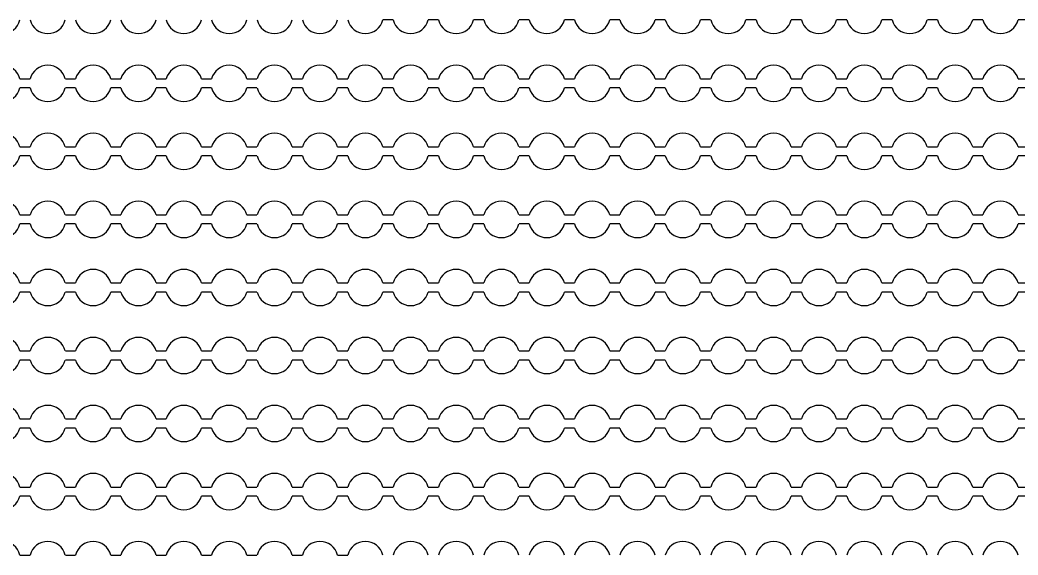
# Model space of a CAD drawing. Extents: x 4056 to 105656, y 4120 to 105720.
# Drawn here: x 33314 to 34414, y 28858 to 29448 of the extents above; entities that cross this region are included whole.
import ezdxf

# ---------------------------------------------------------------- set-up
doc = ezdxf.new("R2010")
doc.units = 13
doc.header["$MEASUREMENT"] = 0
doc.layers.add('Main Layer', color=7, linetype='Continuous', lineweight=0)

msp = doc.modelspace()

# ---------------------------------------------------------------- linework, layer by layer
for p, q in [((33725.1, 29448), (33713.9, 29448)), ((33775.1, 29448), (33763.9, 29448)), ((33825.1, 29448), (33813.9, 29448)), ((33875.1, 29448), (33863.9, 29448)), ((33925.1, 29448), (33913.9, 29448)), ((33975.1, 29448), (33963.9, 29448)), ((34025.1, 29448), (34013.9, 29448)), ((34075.1, 29448), (34063.9, 29448)), ((34125.1, 29448), (34113.9, 29448)), ((34175.1, 29448), (34163.9, 29448)), ((34225.1, 29448), (34213.9, 29448)), ((34275.1, 29448), (34263.9, 29448)), ((34325.1, 29448), (34313.9, 29448)), ((34375.1, 29448), (34363.9, 29448)), ((34425.1, 29448), (34413.9, 29448)), ((33313.9, 29383), (33325.1, 29383)), ((33363.9, 29383), (33375.1, 29383)), ((33413.9, 29383), (33425.1, 29383)), ((33463.9, 29383), (33475.1, 29383)), ((33513.9, 29383), (33525.1, 29383)), ((33563.9, 29383), (33575.1, 29383)), ((33613.9, 29383), (33625.1, 29383)), ((33663.9, 29383), (33675.1, 29383)), ((33713.9, 29383), (33725.1, 29383)), ((33763.9, 29383), (33775.1, 29383)), ((33813.9, 29383), (33825.1, 29383)), ((33863.9, 29383), (33875.1, 29383)), ((33913.9, 29383), (33925.1, 29383)), ((33963.9, 29383), (33975.1, 29383)), ((34013.9, 29383), (34025.1, 29383)), ((34063.9, 29383), (34075.1, 29383)), ((34113.9, 29383), (34125.1, 29383)), ((34163.9, 29383), (34175.1, 29383)), ((34213.9, 29383), (34225.1, 29383)), ((34263.9, 29383), (34275.1, 29383)), ((34313.9, 29383), (34325.1, 29383)), ((34363.9, 29383), (34375.1, 29383)), ((34413.9, 29383), (34425.1, 29383)), ((33325.1, 29373), (33313.9, 29373)), ((33375.1, 29373), (33363.9, 29373)), ((33425.1, 29373), (33413.9, 29373)), ((33475.1, 29373), (33463.9, 29373)), ((33525.1, 29373), (33513.9, 29373)), ((33575.1, 29373), (33563.9, 29373)), ((33625.1, 29373), (33613.9, 29373)), ((33675.1, 29373), (33663.9, 29373)), ((33725.1, 29373), (33713.9, 29373)), ((33775.1, 29373), (33763.9, 29373)), ((33825.1, 29373), (33813.9, 29373)), ((33875.1, 29373), (33863.9, 29373)), ((33925.1, 29373), (33913.9, 29373)), ((33975.1, 29373), (33963.9, 29373)), ((34025.1, 29373), (34013.9, 29373)), ((34075.1, 29373), (34063.9, 29373)), ((34125.1, 29373), (34113.9, 29373)), ((34175.1, 29373), (34163.9, 29373)), ((34225.1, 29373), (34213.9, 29373)), ((34275.1, 29373), (34263.9, 29373)), ((34325.1, 29373), (34313.9, 29373)), ((34375.1, 29373), (34363.9, 29373)), ((34425.1, 29373), (34413.9, 29373)), ((33313.9, 29308), (33325.1, 29308)), ((33363.9, 29308), (33375.1, 29308)), ((33413.9, 29308), (33425.1, 29308)), ((33463.9, 29308), (33475.1, 29308)), ((33513.9, 29308), (33525.1, 29308)), ((33563.9, 29308), (33575.1, 29308)), ((33613.9, 29308), (33625.1, 29308)), ((33663.9, 29308), (33675.1, 29308)), ((33713.9, 29308), (33725.1, 29308)), ((33763.9, 29308), (33775.1, 29308)), ((33813.9, 29308), (33825.1, 29308)), ((33863.9, 29308), (33875.1, 29308)), ((33913.9, 29308), (33925.1, 29308)), ((33963.9, 29308), (33975.1, 29308)), ((34013.9, 29308), (34025.1, 29308)), ((34063.9, 29308), (34075.1, 29308)), ((34113.9, 29308), (34125.1, 29308)), ((34163.9, 29308), (34175.1, 29308)), ((34213.9, 29308), (34225.1, 29308)), ((34263.9, 29308), (34275.1, 29308)), ((34313.9, 29308), (34325.1, 29308)), ((34363.9, 29308), (34375.1, 29308)), ((34413.9, 29308), (34425.1, 29308)), ((33325.1, 29298), (33313.9, 29298)), ((33375.1, 29298), (33363.9, 29298)), ((33425.1, 29298), (33413.9, 29298)), ((33475.1, 29298), (33463.9, 29298)), ((33525.1, 29298), (33513.9, 29298)), ((33575.1, 29298), (33563.9, 29298)), ((33625.1, 29298), (33613.9, 29298)), ((33675.1, 29298), (33663.9, 29298)), ((33725.1, 29298), (33713.9, 29298)), ((33775.1, 29298), (33763.9, 29298)), ((33825.1, 29298), (33813.9, 29298)), ((33875.1, 29298), (33863.9, 29298)), ((33925.1, 29298), (33913.9, 29298)), ((33975.1, 29298), (33963.9, 29298)), ((34025.1, 29298), (34013.9, 29298)), ((34075.1, 29298), (34063.9, 29298)), ((34125.1, 29298), (34113.9, 29298)), ((34175.1, 29298), (34163.9, 29298)), ((34225.1, 29298), (34213.9, 29298)), ((34275.1, 29298), (34263.9, 29298)), ((34325.1, 29298), (34313.9, 29298)), ((34375.1, 29298), (34363.9, 29298)), ((34425.1, 29298), (34413.9, 29298)), ((33313.9, 29233), (33325.1, 29233)), ((33363.9, 29233), (33375.1, 29233)), ((33413.9, 29233), (33425.1, 29233)), ((33463.9, 29233), (33475.1, 29233)), ((33513.9, 29233), (33525.1, 29233)), ((33563.9, 29233), (33575.1, 29233)), ((33613.9, 29233), (33625.1, 29233)), ((33663.9, 29233), (33675.1, 29233)), ((33713.9, 29233), (33725.1, 29233)), ((33763.9, 29233), (33775.1, 29233)), ((33813.9, 29233), (33825.1, 29233)), ((33863.9, 29233), (33875.1, 29233)), ((33913.9, 29233), (33925.1, 29233)), ((33963.9, 29233), (33975.1, 29233)), ((34013.9, 29233), (34025.1, 29233)), ((34063.9, 29233), (34075.1, 29233)), ((34113.9, 29233), (34125.1, 29233)), ((34163.9, 29233), (34175.1, 29233)), ((34213.9, 29233), (34225.1, 29233)), ((34263.9, 29233), (34275.1, 29233)), ((34313.9, 29233), (34325.1, 29233)), ((34363.9, 29233), (34375.1, 29233)), ((34413.9, 29233), (34425.1, 29233)), ((33325.1, 29223), (33313.9, 29223)), ((33375.1, 29223), (33363.9, 29223)), ((33425.1, 29223), (33413.9, 29223)), ((33475.1, 29223), (33463.9, 29223)), ((33525.1, 29223), (33513.9, 29223)), ((33575.1, 29223), (33563.9, 29223)), ((33625.1, 29223), (33613.9, 29223)), ((33675.1, 29223), (33663.9, 29223)), ((33725.1, 29223), (33713.9, 29223)), ((33775.1, 29223), (33763.9, 29223)), ((33825.1, 29223), (33813.9, 29223)), ((33875.1, 29223), (33863.9, 29223)), ((33925.1, 29223), (33913.9, 29223)), ((33975.1, 29223), (33963.9, 29223)), ((34025.1, 29223), (34013.9, 29223)), ((34075.1, 29223), (34063.9, 29223)), ((34125.1, 29223), (34113.9, 29223)), ((34175.1, 29223), (34163.9, 29223)), ((34225.1, 29223), (34213.9, 29223)), ((34275.1, 29223), (34263.9, 29223)), ((34325.1, 29223), (34313.9, 29223)), ((34375.1, 29223), (34363.9, 29223)), ((34425.1, 29223), (34413.9, 29223)), ((33313.9, 29158), (33325.1, 29158)), ((33363.9, 29158), (33375.1, 29158)), ((33413.9, 29158), (33425.1, 29158)), ((33463.9, 29158), (33475.1, 29158)), ((33513.9, 29158), (33525.1, 29158)), ((33563.9, 29158), (33575.1, 29158)), ((33613.9, 29158), (33625.1, 29158)), ((33663.9, 29158), (33675.1, 29158)), ((33713.9, 29158), (33725.1, 29158)), ((33763.9, 29158), (33775.1, 29158)), ((33813.9, 29158), (33825.1, 29158)), ((33863.9, 29158), (33875.1, 29158)), ((33913.9, 29158), (33925.1, 29158)), ((33963.9, 29158), (33975.1, 29158)), ((34013.9, 29158), (34025.1, 29158)), ((34063.9, 29158), (34075.1, 29158)), ((34113.9, 29158), (34125.1, 29158)), ((34163.9, 29158), (34175.1, 29158)), ((34213.9, 29158), (34225.1, 29158)), ((34263.9, 29158), (34275.1, 29158)), ((34313.9, 29158), (34325.1, 29158)), ((34363.9, 29158), (34375.1, 29158)), ((34413.9, 29158), (34425.1, 29158)), ((33325.1, 29148), (33313.9, 29148)), ((33375.1, 29148), (33363.9, 29148)), ((33425.1, 29148), (33413.9, 29148)), ((33475.1, 29148), (33463.9, 29148)), ((33525.1, 29148), (33513.9, 29148)), ((33575.1, 29148), (33563.9, 29148)), ((33625.1, 29148), (33613.9, 29148)), ((33675.1, 29148), (33663.9, 29148)), ((33725.1, 29148), (33713.9, 29148)), ((33775.1, 29148), (33763.9, 29148)), ((33825.1, 29148), (33813.9, 29148)), ((33875.1, 29148), (33863.9, 29148)), ((33925.1, 29148), (33913.9, 29148)), ((33975.1, 29148), (33963.9, 29148)), ((34025.1, 29148), (34013.9, 29148)), ((34075.1, 29148), (34063.9, 29148)), ((34125.1, 29148), (34113.9, 29148)), ((34175.1, 29148), (34163.9, 29148)), ((34225.1, 29148), (34213.9, 29148)), ((34275.1, 29148), (34263.9, 29148)), ((34325.1, 29148), (34313.9, 29148)), ((34375.1, 29148), (34363.9, 29148)), ((34425.1, 29148), (34413.9, 29148)), ((33313.9, 29083), (33325.1, 29083)), ((33363.9, 29083), (33375.1, 29083)), ((33413.9, 29083), (33425.1, 29083)), ((33463.9, 29083), (33475.1, 29083)), ((33513.9, 29083), (33525.1, 29083)), ((33563.9, 29083), (33575.1, 29083)), ((33613.9, 29083), (33625.1, 29083)), ((33663.9, 29083), (33675.1, 29083)), ((33713.9, 29083), (33725.1, 29083)), ((33763.9, 29083), (33775.1, 29083)), ((33813.9, 29083), (33825.1, 29083)), ((33863.9, 29083), (33875.1, 29083)), ((33913.9, 29083), (33925.1, 29083)), ((33963.9, 29083), (33975.1, 29083)), ((34013.9, 29083), (34025.1, 29083)), ((34063.9, 29083), (34075.1, 29083)), ((34113.9, 29083), (34125.1, 29083)), ((34163.9, 29083), (34175.1, 29083)), ((34213.9, 29083), (34225.1, 29083)), ((34263.9, 29083), (34275.1, 29083)), ((34313.9, 29083), (34325.1, 29083)), ((34363.9, 29083), (34375.1, 29083)), ((34413.9, 29083), (34425.1, 29083)), ((33325.1, 29073), (33313.9, 29073)), ((33375.1, 29073), (33363.9, 29073)), ((33425.1, 29073), (33413.9, 29073)), ((33475.1, 29073), (33463.9, 29073)), ((33525.1, 29073), (33513.9, 29073)), ((33575.1, 29073), (33563.9, 29073)), ((33625.1, 29073), (33613.9, 29073)), ((33675.1, 29073), (33663.9, 29073)), ((33725.1, 29073), (33713.9, 29073)), ((33775.1, 29073), (33763.9, 29073)), ((33825.1, 29073), (33813.9, 29073)), ((33875.1, 29073), (33863.9, 29073)), ((33925.1, 29073), (33913.9, 29073)), ((33975.1, 29073), (33963.9, 29073)), ((34025.1, 29073), (34013.9, 29073)), ((34075.1, 29073), (34063.9, 29073)), ((34125.1, 29073), (34113.9, 29073)), ((34175.1, 29073), (34163.9, 29073)), ((34225.1, 29073), (34213.9, 29073)), ((34275.1, 29073), (34263.9, 29073)), ((34325.1, 29073), (34313.9, 29073)), ((34375.1, 29073), (34363.9, 29073)), ((34425.1, 29073), (34413.9, 29073)), ((33313.9, 29008), (33325.1, 29008)), ((33363.9, 29008), (33375.1, 29008)), ((33413.9, 29008), (33425.1, 29008)), ((33463.9, 29008), (33475.1, 29008)), ((33513.9, 29008), (33525.1, 29008)), ((33563.9, 29008), (33575.1, 29008)), ((33613.9, 29008), (33625.1, 29008)), ((33663.9, 29008), (33675.1, 29008)), ((33713.9, 29008), (33725.1, 29008)), ((33763.9, 29008), (33775.1, 29008)), ((33813.9, 29008), (33825.1, 29008)), ((33863.9, 29008), (33875.1, 29008)), ((33913.9, 29008), (33925.1, 29008)), ((33963.9, 29008), (33975.1, 29008)), ((34013.9, 29008), (34025.1, 29008)), ((34063.9, 29008), (34075.1, 29008)), ((34113.9, 29008), (34125.1, 29008)), ((34163.9, 29008), (34175.1, 29008)), ((34213.9, 29008), (34225.1, 29008)), ((34263.9, 29008), (34275.1, 29008)), ((34313.9, 29008), (34325.1, 29008)), ((34363.9, 29008), (34375.1, 29008)), ((34413.9, 29008), (34425.1, 29008)), ((33325.1, 28998), (33313.9, 28998)), ((33375.1, 28998), (33363.9, 28998)), ((33425.1, 28998), (33413.9, 28998)), ((33475.1, 28998), (33463.9, 28998)), ((33525.1, 28998), (33513.9, 28998)), ((33575.1, 28998), (33563.9, 28998)), ((33625.1, 28998), (33613.9, 28998)), ((33675.1, 28998), (33663.9, 28998)), ((33725.1, 28998), (33713.9, 28998)), ((33775.1, 28998), (33763.9, 28998)), ((33825.1, 28998), (33813.9, 28998)), ((33875.1, 28998), (33863.9, 28998)), ((33925.1, 28998), (33913.9, 28998)), ((33975.1, 28998), (33963.9, 28998)), ((34025.1, 28998), (34013.9, 28998)), ((34075.1, 28998), (34063.9, 28998)), ((34125.1, 28998), (34113.9, 28998)), ((34175.1, 28998), (34163.9, 28998)), ((34225.1, 28998), (34213.9, 28998)), ((34275.1, 28998), (34263.9, 28998)), ((34325.1, 28998), (34313.9, 28998)), ((34375.1, 28998), (34363.9, 28998)), ((34425.1, 28998), (34413.9, 28998)), ((33313.9, 28933), (33325.1, 28933)), ((33363.9, 28933), (33375.1, 28933)), ((33413.9, 28933), (33425.1, 28933)), ((33463.9, 28933), (33475.1, 28933)), ((33513.9, 28933), (33525.1, 28933)), ((33563.9, 28933), (33575.1, 28933)), ((33613.9, 28933), (33625.1, 28933)), ((33663.9, 28933), (33675.1, 28933)), ((33713.9, 28933), (33725.1, 28933)), ((33763.9, 28933), (33775.1, 28933)), ((33813.9, 28933), (33825.1, 28933)), ((33863.9, 28933), (33875.1, 28933)), ((33913.9, 28933), (33925.1, 28933)), ((33963.9, 28933), (33975.1, 28933)), ((34013.9, 28933), (34025.1, 28933)), ((34063.9, 28933), (34075.1, 28933)), ((34113.9, 28933), (34125.1, 28933)), ((34163.9, 28933), (34175.1, 28933)), ((34213.9, 28933), (34225.1, 28933)), ((34263.9, 28933), (34275.1, 28933)), ((34313.9, 28933), (34325.1, 28933)), ((34363.9, 28933), (34375.1, 28933)), ((34413.9, 28933), (34425.1, 28933)), ((33325.1, 28923), (33313.9, 28923)), ((33375.1, 28923), (33363.9, 28923)), ((33425.1, 28923), (33413.9, 28923)), ((33475.1, 28923), (33463.9, 28923)), ((33525.1, 28923), (33513.9, 28923)), ((33575.1, 28923), (33563.9, 28923)), ((33625.1, 28923), (33613.9, 28923)), ((33675.1, 28923), (33663.9, 28923)), ((33725.1, 28923), (33713.9, 28923)), ((33775.1, 28923), (33763.9, 28923)), ((33825.1, 28923), (33813.9, 28923)), ((33875.1, 28923), (33863.9, 28923)), ((33925.1, 28923), (33913.9, 28923)), ((33975.1, 28923), (33963.9, 28923)), ((34025.1, 28923), (34013.9, 28923)), ((34075.1, 28923), (34063.9, 28923)), ((34125.1, 28923), (34113.9, 28923)), ((34175.1, 28923), (34163.9, 28923)), ((34225.1, 28923), (34213.9, 28923)), ((34275.1, 28923), (34263.9, 28923)), ((34325.1, 28923), (34313.9, 28923)), ((34375.1, 28923), (34363.9, 28923)), ((34425.1, 28923), (34413.9, 28923)), ((33313.9, 28858), (33325.1, 28858)), ((33363.9, 28858), (33375.1, 28858)), ((33413.9, 28858), (33425.1, 28858)), ((33463.9, 28858), (33475.1, 28858)), ((33513.9, 28858), (33525.1, 28858)), ((33563.9, 28858), (33575.1, 28858)), ((33613.9, 28858), (33625.1, 28858)), ((33663.9, 28858), (33675.1, 28858))]:
    msp.add_line(p, q)
for centre, start, end in [((33294.5, 29453), 194.4775, 345.5225), ((33344.5, 29453), 194.4775, 345.5225), ((33394.5, 29453), 194.4775, 345.5225), ((33444.5, 29453), 194.4775, 345.5225), ((33494.5, 29453), 194.4775, 345.5225), ((33544.5, 29453), 194.4775, 345.5225), ((33594.5, 29453), 194.4775, 345.5225), ((33644.5, 29453), 194.4775, 345.5225), ((33694.5, 29453), 194.4775, 345.5225), ((33744.5, 29453), 194.4775, 345.5225), ((33794.5, 29453), 194.4775, 345.5225), ((33844.5, 29453), 194.4775, 345.5225), ((33894.5, 29453), 194.4775, 345.5225), ((33944.5, 29453), 194.4775, 345.5225), ((33994.5, 29453), 194.4775, 345.5225), ((34044.5, 29453), 194.4775, 345.5225), ((34094.5, 29453), 194.4775, 345.5225), ((34144.5, 29453), 194.4775, 345.5225), ((34194.5, 29453), 194.4775, 345.5225), ((34244.5, 29453), 194.4775, 345.5225), ((34294.5, 29453), 194.4775, 345.5225), ((34344.5, 29453), 194.4775, 345.5225), ((34394.5, 29453), 194.4775, 345.5225), ((33294.5, 29378), 14.4775, 165.5225), ((33344.5, 29378), 14.4775, 165.5225), ((33394.5, 29378), 14.4775, 165.5225), ((33444.5, 29378), 14.4775, 165.5225), ((33494.5, 29378), 14.4775, 165.5225), ((33544.5, 29378), 14.4775, 165.5225), ((33594.5, 29378), 14.4775, 165.5225), ((33644.5, 29378), 14.4775, 165.5225), ((33694.5, 29378), 14.4775, 165.5225), ((33744.5, 29378), 14.4775, 165.5225), ((33794.5, 29378), 14.4775, 165.5225), ((33844.5, 29378), 14.4775, 165.5225), ((33894.5, 29378), 14.4775, 165.5225), ((33944.5, 29378), 14.4775, 165.5225), ((33994.5, 29378), 14.4775, 165.5225), ((34044.5, 29378), 14.4775, 165.5225), ((34094.5, 29378), 14.4775, 165.5225), ((34144.5, 29378), 14.4775, 165.5225), ((34194.5, 29378), 14.4775, 165.5225), ((34244.5, 29378), 14.4775, 165.5225), ((34294.5, 29378), 14.4775, 165.5225), ((34344.5, 29378), 14.4775, 165.5225), ((34394.5, 29378), 14.4775, 165.5225), ((33294.5, 29378), 194.4775, 345.5225), ((33344.5, 29378), 194.4775, 345.5225), ((33394.5, 29378), 194.4775, 345.5225), ((33444.5, 29378), 194.4775, 345.5225), ((33494.5, 29378), 194.4775, 345.5225), ((33544.5, 29378), 194.4775, 345.5225), ((33594.5, 29378), 194.4775, 345.5225), ((33644.5, 29378), 194.4775, 345.5225), ((33694.5, 29378), 194.4775, 345.5225), ((33744.5, 29378), 194.4775, 345.5225), ((33794.5, 29378), 194.4775, 345.5225), ((33844.5, 29378), 194.4775, 345.5225), ((33894.5, 29378), 194.4775, 345.5225), ((33944.5, 29378), 194.4775, 345.5225), ((33994.5, 29378), 194.4775, 345.5225), ((34044.5, 29378), 194.4775, 345.5225), ((34094.5, 29378), 194.4775, 345.5225), ((34144.5, 29378), 194.4775, 345.5225), ((34194.5, 29378), 194.4775, 345.5225), ((34244.5, 29378), 194.4775, 345.5225), ((34294.5, 29378), 194.4775, 345.5225), ((34344.5, 29378), 194.4775, 345.5225), ((34394.5, 29378), 194.4775, 345.5225), ((33294.5, 29303), 14.4775, 165.5225), ((33344.5, 29303), 14.4775, 165.5225), ((33394.5, 29303), 14.4775, 165.5225), ((33444.5, 29303), 14.4775, 165.5225), ((33494.5, 29303), 14.4775, 165.5225), ((33544.5, 29303), 14.4775, 165.5225), ((33594.5, 29303), 14.4775, 165.5225), ((33644.5, 29303), 14.4775, 165.5225), ((33694.5, 29303), 14.4775, 165.5225), ((33744.5, 29303), 14.4775, 165.5225), ((33794.5, 29303), 14.4775, 165.5225), ((33844.5, 29303), 14.4775, 165.5225), ((33894.5, 29303), 14.4775, 165.5225), ((33944.5, 29303), 14.4775, 165.5225), ((33994.5, 29303), 14.4775, 165.5225), ((34044.5, 29303), 14.4775, 165.5225), ((34094.5, 29303), 14.4775, 165.5225), ((34144.5, 29303), 14.4775, 165.5225), ((34194.5, 29303), 14.4775, 165.5225), ((34244.5, 29303), 14.4775, 165.5225), ((34294.5, 29303), 14.4775, 165.5225), ((34344.5, 29303), 14.4775, 165.5225), ((34394.5, 29303), 14.4775, 165.5225), ((33294.5, 29303), 194.4775, 345.5225), ((33344.5, 29303), 194.4775, 345.5225), ((33394.5, 29303), 194.4775, 345.5225), ((33444.5, 29303), 194.4775, 345.5225), ((33494.5, 29303), 194.4775, 345.5225), ((33544.5, 29303), 194.4775, 345.5225), ((33594.5, 29303), 194.4775, 345.5225), ((33644.5, 29303), 194.4775, 345.5225), ((33694.5, 29303), 194.4775, 345.5225), ((33744.5, 29303), 194.4775, 345.5225), ((33794.5, 29303), 194.4775, 345.5225), ((33844.5, 29303), 194.4775, 345.5225), ((33894.5, 29303), 194.4775, 345.5225), ((33944.5, 29303), 194.4775, 345.5225), ((33994.5, 29303), 194.4775, 345.5225), ((34044.5, 29303), 194.4775, 345.5225), ((34094.5, 29303), 194.4775, 345.5225), ((34144.5, 29303), 194.4775, 345.5225), ((34194.5, 29303), 194.4775, 345.5225), ((34244.5, 29303), 194.4775, 345.5225), ((34294.5, 29303), 194.4775, 345.5225), ((34344.5, 29303), 194.4775, 345.5225), ((34394.5, 29303), 194.4775, 345.5225), ((33294.5, 29228), 14.4775, 165.5225), ((33344.5, 29228), 14.4775, 165.5225), ((33394.5, 29228), 14.4775, 165.5225), ((33444.5, 29228), 14.4775, 165.5225), ((33494.5, 29228), 14.4775, 165.5225), ((33544.5, 29228), 14.4775, 165.5225), ((33594.5, 29228), 14.4775, 165.5225), ((33644.5, 29228), 14.4775, 165.5225), ((33694.5, 29228), 14.4775, 165.5225), ((33744.5, 29228), 14.4775, 165.5225), ((33794.5, 29228), 14.4775, 165.5225), ((33844.5, 29228), 14.4775, 165.5225), ((33894.5, 29228), 14.4775, 165.5225), ((33944.5, 29228), 14.4775, 165.5225), ((33994.5, 29228), 14.4775, 165.5225), ((34044.5, 29228), 14.4775, 165.5225), ((34094.5, 29228), 14.4775, 165.5225), ((34144.5, 29228), 14.4775, 165.5225), ((34194.5, 29228), 14.4775, 165.5225), ((34244.5, 29228), 14.4775, 165.5225), ((34294.5, 29228), 14.4775, 165.5225), ((34344.5, 29228), 14.4775, 165.5225), ((34394.5, 29228), 14.4775, 165.5225), ((33294.5, 29228), 194.4775, 345.5225), ((33344.5, 29228), 194.4775, 345.5225), ((33394.5, 29228), 194.4775, 345.5225), ((33444.5, 29228), 194.4775, 345.5225), ((33494.5, 29228), 194.4775, 345.5225), ((33544.5, 29228), 194.4775, 345.5225), ((33594.5, 29228), 194.4775, 345.5225), ((33644.5, 29228), 194.4775, 345.5225), ((33694.5, 29228), 194.4775, 345.5225), ((33744.5, 29228), 194.4775, 345.5225), ((33794.5, 29228), 194.4775, 345.5225), ((33844.5, 29228), 194.4775, 345.5225), ((33894.5, 29228), 194.4775, 345.5225), ((33944.5, 29228), 194.4775, 345.5225), ((33994.5, 29228), 194.4775, 345.5225), ((34044.5, 29228), 194.4775, 345.5225), ((34094.5, 29228), 194.4775, 345.5225), ((34144.5, 29228), 194.4775, 345.5225), ((34194.5, 29228), 194.4775, 345.5225), ((34244.5, 29228), 194.4775, 345.5225), ((34294.5, 29228), 194.4775, 345.5225), ((34344.5, 29228), 194.4775, 345.5225), ((34394.5, 29228), 194.4775, 345.5225), ((33294.5, 29153), 14.4775, 165.5225), ((33344.5, 29153), 14.4775, 165.5225), ((33394.5, 29153), 14.4775, 165.5225), ((33444.5, 29153), 14.4775, 165.5225), ((33494.5, 29153), 14.4775, 165.5225), ((33544.5, 29153), 14.4775, 165.5225), ((33594.5, 29153), 14.4775, 165.5225), ((33644.5, 29153), 14.4775, 165.5225), ((33694.5, 29153), 14.4775, 165.5225), ((33744.5, 29153), 14.4775, 165.5225), ((33794.5, 29153), 14.4775, 165.5225), ((33844.5, 29153), 14.4775, 165.5225), ((33894.5, 29153), 14.4775, 165.5225), ((33944.5, 29153), 14.4775, 165.5225), ((33994.5, 29153), 14.4775, 165.5225), ((34044.5, 29153), 14.4775, 165.5225), ((34094.5, 29153), 14.4775, 165.5225), ((34144.5, 29153), 14.4775, 165.5225), ((34194.5, 29153), 14.4775, 165.5225), ((34244.5, 29153), 14.4775, 165.5225), ((34294.5, 29153), 14.4775, 165.5225), ((34344.5, 29153), 14.4775, 165.5225), ((34394.5, 29153), 14.4775, 165.5225), ((33294.5, 29153), 194.4775, 345.5225), ((33344.5, 29153), 194.4775, 345.5225), ((33394.5, 29153), 194.4775, 345.5225), ((33444.5, 29153), 194.4775, 345.5225), ((33494.5, 29153), 194.4775, 345.5225), ((33544.5, 29153), 194.4775, 345.5225), ((33594.5, 29153), 194.4775, 345.5225), ((33644.5, 29153), 194.4775, 345.5225), ((33694.5, 29153), 194.4775, 345.5225), ((33744.5, 29153), 194.4775, 345.5225), ((33794.5, 29153), 194.4775, 345.5225), ((33844.5, 29153), 194.4775, 345.5225), ((33894.5, 29153), 194.4775, 345.5225), ((33944.5, 29153), 194.4775, 345.5225), ((33994.5, 29153), 194.4775, 345.5225), ((34044.5, 29153), 194.4775, 345.5225), ((34094.5, 29153), 194.4775, 345.5225), ((34144.5, 29153), 194.4775, 345.5225), ((34194.5, 29153), 194.4775, 345.5225), ((34244.5, 29153), 194.4775, 345.5225), ((34294.5, 29153), 194.4775, 345.5225), ((34344.5, 29153), 194.4775, 345.5225), ((34394.5, 29153), 194.4775, 345.5225), ((33294.5, 29078), 14.4775, 165.5225), ((33344.5, 29078), 14.4775, 165.5225), ((33394.5, 29078), 14.4775, 165.5225), ((33444.5, 29078), 14.4775, 165.5225), ((33494.5, 29078), 14.4775, 165.5225), ((33544.5, 29078), 14.4775, 165.5225), ((33594.5, 29078), 14.4775, 165.5225), ((33644.5, 29078), 14.4775, 165.5225), ((33694.5, 29078), 14.4775, 165.5225), ((33744.5, 29078), 14.4775, 165.5225), ((33794.5, 29078), 14.4775, 165.5225), ((33844.5, 29078), 14.4775, 165.5225), ((33894.5, 29078), 14.4775, 165.5225), ((33944.5, 29078), 14.4775, 165.5225), ((33994.5, 29078), 14.4775, 165.5225), ((34044.5, 29078), 14.4775, 165.5225), ((34094.5, 29078), 14.4775, 165.5225), ((34144.5, 29078), 14.4775, 165.5225), ((34194.5, 29078), 14.4775, 165.5225), ((34244.5, 29078), 14.4775, 165.5225), ((34294.5, 29078), 14.4775, 165.5225), ((34344.5, 29078), 14.4775, 165.5225), ((34394.5, 29078), 14.4775, 165.5225), ((33294.5, 29078), 194.4775, 345.5225), ((33344.5, 29078), 194.4775, 345.5225), ((33394.5, 29078), 194.4775, 345.5225), ((33444.5, 29078), 194.4775, 345.5225), ((33494.5, 29078), 194.4775, 345.5225), ((33544.5, 29078), 194.4775, 345.5225), ((33594.5, 29078), 194.4775, 345.5225), ((33644.5, 29078), 194.4775, 345.5225), ((33694.5, 29078), 194.4775, 345.5225), ((33744.5, 29078), 194.4775, 345.5225), ((33794.5, 29078), 194.4775, 345.5225), ((33844.5, 29078), 194.4775, 345.5225), ((33894.5, 29078), 194.4775, 345.5225), ((33944.5, 29078), 194.4775, 345.5225), ((33994.5, 29078), 194.4775, 345.5225), ((34044.5, 29078), 194.4775, 345.5225), ((34094.5, 29078), 194.4775, 345.5225), ((34144.5, 29078), 194.4775, 345.5225), ((34194.5, 29078), 194.4775, 345.5225), ((34244.5, 29078), 194.4775, 345.5225), ((34294.5, 29078), 194.4775, 345.5225), ((34344.5, 29078), 194.4775, 345.5225), ((34394.5, 29078), 194.4775, 345.5225), ((33294.5, 29003), 14.4775, 165.5225), ((33344.5, 29003), 14.4775, 165.5225), ((33394.5, 29003), 14.4775, 165.5225), ((33444.5, 29003), 14.4775, 165.5225), ((33494.5, 29003), 14.4775, 165.5225), ((33544.5, 29003), 14.4775, 165.5225), ((33594.5, 29003), 14.4775, 165.5225), ((33644.5, 29003), 14.4775, 165.5225), ((33694.5, 29003), 14.4775, 165.5225), ((33744.5, 29003), 14.4775, 165.5225), ((33794.5, 29003), 14.4775, 165.5225), ((33844.5, 29003), 14.4775, 165.5225), ((33894.5, 29003), 14.4775, 165.5225), ((33944.5, 29003), 14.4775, 165.5225), ((33994.5, 29003), 14.4775, 165.5225), ((34044.5, 29003), 14.4775, 165.5225), ((34094.5, 29003), 14.4775, 165.5225), ((34144.5, 29003), 14.4775, 165.5225), ((34194.5, 29003), 14.4775, 165.5225), ((34244.5, 29003), 14.4775, 165.5225), ((34294.5, 29003), 14.4775, 165.5225), ((34344.5, 29003), 14.4775, 165.5225), ((34394.5, 29003), 14.4775, 165.5225), ((33294.5, 29003), 194.4775, 345.5225), ((33344.5, 29003), 194.4775, 345.5225), ((33394.5, 29003), 194.4775, 345.5225), ((33444.5, 29003), 194.4775, 345.5225), ((33494.5, 29003), 194.4775, 345.5225), ((33544.5, 29003), 194.4775, 345.5225), ((33594.5, 29003), 194.4775, 345.5225), ((33644.5, 29003), 194.4775, 345.5225), ((33694.5, 29003), 194.4775, 345.5225), ((33744.5, 29003), 194.4775, 345.5225), ((33794.5, 29003), 194.4775, 345.5225), ((33844.5, 29003), 194.4775, 345.5225), ((33894.5, 29003), 194.4775, 345.5225), ((33944.5, 29003), 194.4775, 345.5225), ((33994.5, 29003), 194.4775, 345.5225), ((34044.5, 29003), 194.4775, 345.5225), ((34094.5, 29003), 194.4775, 345.5225), ((34144.5, 29003), 194.4775, 345.5225), ((34194.5, 29003), 194.4775, 345.5225), ((34244.5, 29003), 194.4775, 345.5225), ((34294.5, 29003), 194.4775, 345.5225), ((34344.5, 29003), 194.4775, 345.5225), ((34394.5, 29003), 194.4775, 345.5225), ((33294.5, 28928), 14.4775, 165.5225), ((33344.5, 28928), 14.4775, 165.5225), ((33394.5, 28928), 14.4775, 165.5225), ((33444.5, 28928), 14.4775, 165.5225), ((33494.5, 28928), 14.4775, 165.5225), ((33544.5, 28928), 14.4775, 165.5225), ((33594.5, 28928), 14.4775, 165.5225), ((33644.5, 28928), 14.4775, 165.5225), ((33694.5, 28928), 14.4775, 165.5225), ((33744.5, 28928), 14.4775, 165.5225), ((33794.5, 28928), 14.4775, 165.5225), ((33844.5, 28928), 14.4775, 165.5225), ((33894.5, 28928), 14.4775, 165.5225), ((33944.5, 28928), 14.4775, 165.5225), ((33994.5, 28928), 14.4775, 165.5225), ((34044.5, 28928), 14.4775, 165.5225), ((34094.5, 28928), 14.4775, 165.5225), ((34144.5, 28928), 14.4775, 165.5225), ((34194.5, 28928), 14.4775, 165.5225), ((34244.5, 28928), 14.4775, 165.5225), ((34294.5, 28928), 14.4775, 165.5225), ((34344.5, 28928), 14.4775, 165.5225), ((34394.5, 28928), 14.4775, 165.5225), ((33294.5, 28928), 194.4775, 345.5225), ((33344.5, 28928), 194.4775, 345.5225), ((33394.5, 28928), 194.4775, 345.5225), ((33444.5, 28928), 194.4775, 345.5225), ((33494.5, 28928), 194.4775, 345.5225), ((33544.5, 28928), 194.4775, 345.5225), ((33594.5, 28928), 194.4775, 345.5225), ((33644.5, 28928), 194.4775, 345.5225), ((33694.5, 28928), 194.4775, 345.5225), ((33744.5, 28928), 194.4775, 345.5225), ((33794.5, 28928), 194.4775, 345.5225), ((33844.5, 28928), 194.4775, 345.5225), ((33894.5, 28928), 194.4775, 345.5225), ((33944.5, 28928), 194.4775, 345.5225), ((33994.5, 28928), 194.4775, 345.5225), ((34044.5, 28928), 194.4775, 345.5225), ((34094.5, 28928), 194.4775, 345.5225), ((34144.5, 28928), 194.4775, 345.5225), ((34194.5, 28928), 194.4775, 345.5225), ((34244.5, 28928), 194.4775, 345.5225), ((34294.5, 28928), 194.4775, 345.5225), ((34344.5, 28928), 194.4775, 345.5225), ((34394.5, 28928), 194.4775, 345.5225), ((33294.5, 28853), 14.4775, 165.5225), ((33344.5, 28853), 14.4775, 165.5225), ((33394.5, 28853), 14.4775, 165.5225), ((33444.5, 28853), 14.4775, 165.5225), ((33494.5, 28853), 14.4775, 165.5225), ((33544.5, 28853), 14.4775, 165.5225), ((33594.5, 28853), 14.4775, 165.5225), ((33644.5, 28853), 14.4775, 165.5225), ((33694.5, 28853), 14.4775, 165.5225), ((33744.5, 28853), 14.4775, 165.5225), ((33794.5, 28853), 14.4775, 165.5225), ((33844.5, 28853), 14.4775, 165.5225), ((33894.5, 28853), 14.4775, 165.5225), ((33944.5, 28853), 14.4775, 165.5225), ((33994.5, 28853), 14.4775, 165.5225), ((34044.5, 28853), 14.4775, 165.5225), ((34094.5, 28853), 14.4775, 165.5225), ((34144.5, 28853), 14.4775, 165.5225), ((34194.5, 28853), 14.4775, 165.5225), ((34244.5, 28853), 14.4775, 165.5225), ((34294.5, 28853), 14.4775, 165.5225), ((34344.5, 28853), 14.4775, 165.5225), ((34394.5, 28853), 14.4775, 165.5225)]:
    msp.add_arc(centre, 20, start, end)
at = {"layer": 'Main Layer'}
msp.add_circle((54856, 54920.5), 50800, dxfattribs=at)

doc.saveas('drawing.dxf')
